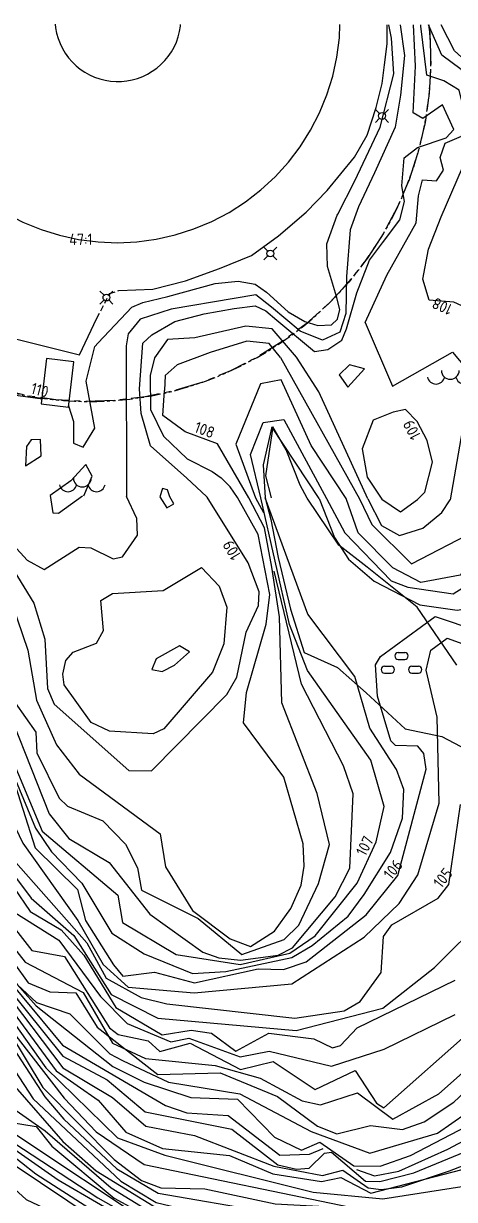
# Model space of a CAD drawing. Header units: metres. Extents: x 148035 to 148980, y 6395313 to 6395676.
# Drawn here: x 148198 to 148235.8, y 6395568.5 to 6395671.8 of the extents above; entities that cross this region are included whole.
import ezdxf
from ezdxf.enums import TextEntityAlignment as Align

# ---------------------------------------------------------------- set-up
doc = ezdxf.new("R2010")
doc.units = ezdxf.units.M
for name, pattern in [('CENTERX2', [4, 2.5, -0.5, 0.5, -0.5]), ('DASHED', [0.75, 0.5, -0.25]), ('PHANTOM', [2.5, 1.25, -0.25, 0.25, -0.25, 0.25, -0.25])]:
    doc.linetypes.add(name, pattern=pattern)
for name, color, linetype in [('M-BEF-BELYSNINGSSTOLPE', 4, 'Continuous'), ('M-BEF-MARKLINJE', 4, 'Continuous'), ('M-BEF-NIVÅKURVA-PRIMÄR-0.5M', 250, 'Continuous'), ('M-BEF-NIVÅKURVA-PRIMÄR-1.0M', 250, 'Continuous'), ('M-BEF-VÄGKANT', 13, 'DASHED'), ('M-BEF-VÄGRÄCKE', 13, 'FENCELINE2'), ('M-FASTIGHETSBETECKNING', 3, 'Continuous'), ('M-GR-ANVÄNDNINGSGRÄNS', 4, 'CENTERX2'), ('M-GR-FASTIGHETSGRÄNS', 3, 'PHANTOM'), ('M-HUS-YTTER', 3, 'Continuous')]:
    doc.layers.add(name, color=color, linetype=linetype)
doc.styles.add('ISO', font='iso.shx', dxfattribs={"height": 2.5})
doc.linetypes.add('FENCELINE2', pattern='A,0.25,-0.1,[132,ltypeshp.shx,S=0.1,R=0,X=-0.1,Y=0],-0.1,1', length=1.45)

# ---------------------------------------------------------------- blocks, each defined once
blk = doc.blocks.new('PRI_M_BERG')
for centre, radius, start, end in [((-1.25, 0.43), 0.765, 192.2902, 347.7098), ((0, 0.87), 0.784, 180, 0), ((1.25, 0.43), 0.765, 192.2902, 347.7098)]:
    blk.add_arc(centre, radius, start, end)
blk = doc.blocks.new('PRI_M_LÖVSKOG')
for p, q in [((-0.29, 1.2), (0.29, 1.2)), ((-0.29, 0.6), (0.29, 0.6)), ((-1.49, 0), (-0.91, 0)), ((-1.49, -0.6), (-0.91, -0.6)), ((0.91, 0), (1.49, 0)), ((0.91, -0.6), (1.49, -0.6))]:
    blk.add_line(p, q)
for centre, start, end in [((-0.29, 0.9), 90, 180), ((0.29, 0.9), 0, 90), ((-0.29, 0.9), 180, 270), ((0.29, 0.9), 270, 0), ((-1.49, -0.3), 90, 180), ((-1.49, -0.3), 180, 270), ((-0.91, -0.3), 0, 90), ((-0.91, -0.3), 270, 0), ((0.91, -0.3), 90, 180), ((0.91, -0.3), 180, 270), ((1.49, -0.3), 0, 90), ((1.49, -0.3), 270, 0)]:
    blk.add_arc(centre, 0.3, start, end)
blk = doc.blocks.new('PRI_L_BELYS')
for points in [[(-0.21, 0.21, 0), (-0.57, 0.57, 0)], [(0.21, 0.21, 0), (0.57, 0.57, 0)], [(-0.21, -0.21, 0), (-0.57, -0.57, 0)], [(0.21, -0.21, 0), (0.57, -0.57, 0)]]:
    blk.add_polyline3d(points)
blk.add_circle((0, 0), 0.3)

msp = doc.modelspace()

# ---------------------------------------------------------------- linework, layer by layer
at = {"layer": 'M-BEF-MARKLINJE', "lineweight": -3, "flags": 128}
for points in [[(148222.28, 6395631.25), (148221.05, 6395634.37), (148219.87, 6395636.39), (148219.22, 6395632.07), (148219.71, 6395630.14)], [(148222.88, 6395630.11), (148222.28, 6395631.25)], [(148219.21, 6395630.15), (148219.7, 6395628.25), (148220.34, 6395624.91), (148221.43, 6395620.36), (148222.61, 6395616.56), (148225.54, 6395615.26), (148228.07, 6395613.01), (148231.49, 6395609.86), (148234.71, 6395609.19), (148237.43, 6395607.77)], [(148236.03, 6395615.45), (148232.55, 6395620.54), (148228.16, 6395624.07), (148225.68, 6395625.98), (148222.89, 6395630.11)]]:
    msp.add_lwpolyline(points, dxfattribs=at)
at = {"layer": 'M-BEF-NIVÅKURVA-PRIMÄR-0.5M', "lineweight": -3}
for points in [[(148231.06, 6395671.69), (148231.43, 6395668.98), (148231.09, 6395665.51), (148230.62, 6395662.68), (148228.8, 6395658.68), (148227.38, 6395655.69), (148226.67, 6395653.69), (148226.35, 6395649.59), (148226.28, 6395646.34), (148225.75, 6395644.68), (148224.23, 6395643.98), (148222.27, 6395644.79), (148219.76, 6395646.9), (148218.38, 6395647.97), (148216.49, 6395647.64), (148210.95, 6395646.71), (148208.23, 6395645.84), (148207.18, 6395644.54), (148206.99, 6395643.49)], [(148227.97, 6395645.53), (148229.89, 6395649.69), (148232.47, 6395654.28), (148232.65, 6395656.66), (148233, 6395658.06), (148234.23, 6395657.99), (148234.85, 6395658.93), (148234.57, 6395660.03), (148235, 6395661.29), (148236.44, 6395661.89), (148236.9, 6395663.16), (148236.22, 6395665.95), (148234.89, 6395666.77), (148233.4, 6395667.27), (148232.88, 6395671.56), (148232.86, 6395671.69)], [(148237.08, 6395655.13), (148236.61, 6395656.04), (148236.65, 6395657.33), (148237.88, 6395659.4), (148238.71, 6395662.11), (148238.69, 6395665.29), (148237.35, 6395668.01), (148235.82, 6395669.39), (148234.64, 6395671.68)], [(148223.9, 6395639.46), (148221.95, 6395642.51), (148219.8, 6395644.98), (148217.49, 6395645.21), (148213.03, 6395644.19), (148210.61, 6395644.06), (148209.47, 6395642.44), (148209.1, 6395640.9), (148209.12, 6395637.9), (148210.28, 6395635.56), (148212.35, 6395633.57), (148214.53, 6395632.45), (148215.32, 6395631.89), (148216.11, 6395631.11)], [(148227.97, 6395645.53), (148230.38, 6395639.96), (148235.66, 6395642.94), (148237.35, 6395640.91), (148235.43, 6395629.98)], [(148206.99, 6395643.49), (148207.01, 6395630.27)], [(148226.32, 6395630.08), (148223.24, 6395634.74), (148220.59, 6395640.5), (148218.8, 6395640.15), (148216.61, 6395634.86), (148218.34, 6395630.16)], [(148228.2, 6395630.06), (148223.9, 6395639.46)], [(148223.93, 6395630.1), (148219.78, 6395636.38), (148219.03, 6395633.04), (148219.21, 6395630.15)], [(148160, 6395630.76), (148163.91, 6395627.15), (148164.3, 6395625.8), (148164.32, 6395622.94), (148167.33, 6395618.74), (148170.11, 6395611.65), (148177.31, 6395605.05), (148182.67, 6395596.35), (148187.46, 6395590.21), (148190.85, 6395587.17), (148196.39, 6395578.44), (148196.76, 6395576.75), (148199.89, 6395574.56), (148205.68, 6395569.57), (148209.02, 6395567.5)], [(148163.87, 6395630.72), (148164.14, 6395629.25), (148166.17, 6395625.03), (148166.98, 6395620.9), (148169.83, 6395615.19), (148172.3, 6395611.48), (148185.48, 6395596.28), (148186.93, 6395593.28), (148192.68, 6395586.78), (148198.84, 6395577.38), (148206.51, 6395570.16), (148209.62, 6395568.28), (148215.03, 6395566.99), (148225.09, 6395566.26), (148226.91, 6395565.78), (148228.27, 6395564.79), (148230, 6395562.36), (148230.99, 6395559.79), (148233.15, 6395549.44), (148235.54, 6395542.09), (148234.81, 6395532.36), (148235.23, 6395529.73), (148237.75, 6395527.63)], [(148164.76, 6395630.71), (148168.23, 6395625.19), (148169.53, 6395618.96), (148171.29, 6395614.92), (148173.62, 6395612.44), (148175.83, 6395608.62), (148180.63, 6395603.41), (148194.14, 6395585.99), (148196.76, 6395583.24), (148199.67, 6395578.36), (148205.94, 6395572.06), (148208.34, 6395570.19), (148210.03, 6395569.55), (148213.91, 6395569.48), (148220.07, 6395568.15), (148225.55, 6395567.87), (148228.96, 6395567.21), (148231.23, 6395565.89), (148233.26, 6395560.74), (148234.29, 6395556.4), (148235.41, 6395547.85), (148237.12, 6395540.2)], [(148165.82, 6395630.7), (148168.91, 6395627.24), (148169.83, 6395625.37), (148170.18, 6395620.58), (148172.9, 6395615.41), (148175.41, 6395612.74), (148177.03, 6395609.75), (148180.26, 6395605.98), (148182.68, 6395602.15), (148194.86, 6395587.24), (148199.93, 6395580.09), (148206.22, 6395573.95), (148210.38, 6395572.42), (148223.4, 6395569.17), (148229.53, 6395568.58), (148238.72, 6395570.03)], [(148168.92, 6395630.66), (148170.65, 6395628.03), (148171.31, 6395622.27), (148171.74, 6395621.26), (148174.1, 6395617.03), (148176.09, 6395614.47), (148179.35, 6395611.44), (148185.24, 6395600.23), (148196.07, 6395587.18), (148201.44, 6395580.11), (148205.78, 6395577.49), (148208.73, 6395574.98), (148212.98, 6395574.15), (148219.96, 6395571.45), (148224.24, 6395570.64), (148226.03, 6395571.11), (148228.24, 6395569.56), (148229.37, 6395569.42), (148231.2, 6395569.66), (148235.38, 6395571.05), (148247.66, 6395575.78)], [(148171.54, 6395630.64), (148171.75, 6395626.83), (148173.54, 6395622.06), (148176.22, 6395618.55), (148180.46, 6395614.17), (148183.1, 6395609.2), (148183.6, 6395605.66), (148184.54, 6395603.81), (148187.01, 6395600.04), (148190.95, 6395595.41), (148194.28, 6395590.62), (148201.4, 6395582.1), (148210.45, 6395576.79), (148212.31, 6395576.14), (148215.94, 6395575.9), (148220.48, 6395572.42), (148223.09, 6395572.53), (148224.29, 6395573)], [(148172.46, 6395630.63), (148173.69, 6395626.44), (148179.84, 6395617.05), (148185.16, 6395609.89), (148185.76, 6395608.23), (148185.83, 6395605.38), (148188.71, 6395601.35), (148194.76, 6395590.84), (148197.46, 6395587.39), (148199.11, 6395585.83), (148202.06, 6395584.84), (148205.57, 6395581.32), (148206.67, 6395580.75), (148210.72, 6395578.83), (148216.96, 6395577.82), (148223.25, 6395574.5), (148228.38, 6395572.6), (148234.32, 6395574.37), (148238.1, 6395576.99)], [(148173.94, 6395630.61), (148175.88, 6395625.9), (148177.9, 6395623.53), (148178.96, 6395621.08), (148185.21, 6395614.79), (148189.08, 6395609.65), (148189.49, 6395608.39), (148189.42, 6395605.01), (148190.84, 6395600.94), (148194.01, 6395594.6), (148198.13, 6395589.38), (148203.23, 6395586.71), (148205.78, 6395582.27), (148208.69, 6395580.93), (148214.81, 6395580.31), (148218.75, 6395579.19), (148222.45, 6395577.2), (148224.06, 6395576.84), (148227.31, 6395577.9), (148230.41, 6395575.59), (148234.44, 6395577.8), (148244.16, 6395586.45)], [(148177.04, 6395630.58), (148180.23, 6395627.14), (148180.67, 6395625.41), (148179.91, 6395622.84), (148179.99, 6395621.88), (148182.55, 6395619.54), (148186.36, 6395617.15), (148187.92, 6395615.53), (148190.28, 6395611.86), (148190.96, 6395610.49), (148192.29, 6395603.27), (148197.22, 6395593.73), (148201.09, 6395591.31), (148204.74, 6395586.35), (148207.08, 6395584), (148210.9, 6395582.37), (148212.49, 6395582.69), (148217, 6395581.06), (148219.56, 6395581.55), (148225.03, 6395580.24), (148229.64, 6395581.75), (148235.89, 6395584.78)], [(148179.3, 6395630.56), (148181.11, 6395628.89), (148181.67, 6395627.66), (148182.35, 6395622.31), (148182.89, 6395621.42), (148187.03, 6395618.42), (148189.4, 6395615.63), (148190.72, 6395613.24), (148192.5, 6395609.28), (148196.23, 6395598.23), (148198.65, 6395595), (148202.41, 6395591.72), (148205.68, 6395586.53), (148209.78, 6395584.46), (148221.91, 6395583.38), (148229.53, 6395585.34), (148234.07, 6395588.91), (148238.55, 6395593.37)], [(148180.77, 6395630.54), (148188.51, 6395621.93), (148191.43, 6395616.36), (148196.21, 6395604.95), (148196.94, 6395601.84), (148197.92, 6395599.82), (148202.74, 6395593.03), (148204.98, 6395589.17), (148207.18, 6395587.19), (148212.95, 6395586.69), (148221.54, 6395587.48), (148227.88, 6395591.58), (148230.97, 6395594.52), (148232.6, 6395597.04), (148234.49, 6395603.33), (148234.31, 6395610.89), (148233.33, 6395615), (148233.74, 6395616.77), (148235.17, 6395617.82), (148238.9, 6395616.49)], [(148185.28, 6395630.5), (148187.66, 6395627.89), (148192.14, 6395621.72), (148193.74, 6395613.86), (148199.02, 6395601.15), (148200.43, 6395599.05), (148203.09, 6395596.31), (148205.74, 6395591.92), (148208.58, 6395590.12), (148212.83, 6395588.38), (148215.73, 6395588.55), (148221.54, 6395589.78), (148223.32, 6395590.84), (148226.49, 6395593.41), (148227.89, 6395595.32), (148230.21, 6395599.01), (148231.25, 6395602.03), (148231.36, 6395604.54), (148230.72, 6395606.29), (148228.39, 6395609.92), (148227.07, 6395614.45), (148222.94, 6395619.94), (148219.21, 6395630.15)], [(148187.44, 6395630.47), (148193.9, 6395621.47), (148194.57, 6395619.69), (148195.44, 6395614.46), (148200.23, 6395602.4), (148201.95, 6395600.24), (148205.5, 6395598.12), (148209.08, 6395593.59), (148213.71, 6395590.25), (148215.13, 6395589.77), (148217.02, 6395589.54), (148220.33, 6395589.99), (148221.61, 6395590.63), (148225.33, 6395595.12), (148226.64, 6395597.62), (148226.91, 6395604.15), (148226.08, 6395606.62), (148222.38, 6395613.79), (148220, 6395623.71)], [(148190.73, 6395630.44), (148194.7, 6395625.29), (148196.94, 6395620.89), (148198.36, 6395616.77), (148199.12, 6395612.37), (148200.87, 6395608.47), (148202.86, 6395605.89), (148209.97, 6395600.65), (148210.44, 6395597.74), (148212.81, 6395593.91), (148216.12, 6395591.43), (148217.91, 6395590.75), (148220.01, 6395592.11), (148221.46, 6395594.1), (148222.36, 6395596.14), (148222.61, 6395597.8), (148222.53, 6395599.77), (148220.84, 6395605.62), (148217.3, 6395610.4), (148217.56, 6395613.06), (148219.28, 6395619.04), (148219.6, 6395621.65), (148218.59, 6395626.94), (148216.77, 6395630.17)], [(148210.18, 6395630.97), (148209.95, 6395630.24)], [(148210.82, 6395630.24), (148210.63, 6395630.84), (148210.18, 6395630.97)], [(148216.77, 6395630.17), (148216.11, 6395631.11)], [(148195.63, 6395630.39), (148195.89, 6395628.76), (148197.11, 6395625.99), (148198.31, 6395624.67), (148199.8, 6395623.86), (148202.86, 6395625.8), (148203.88, 6395625.75), (148205.86, 6395624.8), (148206.68, 6395624.98), (148207.98, 6395626.87), (148207.94, 6395628.34), (148207.01, 6395630.27)], [(148209.95, 6395630.24), (148210.56, 6395629.28), (148211.18, 6395629.62), (148210.82, 6395630.24)], [(148218.34, 6395630.16), (148219.06, 6395628.85)], [(148223.93, 6395630.1), (148225.29, 6395626.66), (148226.52, 6395624.75), (148228.78, 6395622.83), (148232.78, 6395620.74), (148236.07, 6395620.27), (148237.55, 6395620.54), (148240.07, 6395622.89), (148241.6, 6395625.25), (148243, 6395629.91)], [(148240.63, 6395629.93), (148239.11, 6395626.8), (148236.32, 6395623.36), (148232.88, 6395622.71), (148230.41, 6395623.99), (148227.37, 6395627.06), (148226.32, 6395630.08)], [(148228.21, 6395630.06), (148229.42, 6395627.72), (148230.98, 6395626.85), (148233.05, 6395627.48), (148234.71, 6395628.87), (148235.43, 6395629.98)], [(148172.09, 6395607.56), (148178.34, 6395600.9), (148186.16, 6395589.8), (148191.39, 6395584.27), (148194.91, 6395579.01), (148194.36, 6395576.82), (148194.65, 6395575.99), (148211.74, 6395564.65), (148217.08, 6395559.89), (148222.48, 6395557.7), (148227.21, 6395557.53), (148228.13, 6395556.56), (148228.71, 6395555.03), (148229.59, 6395549.3), (148232.2, 6395541.71), (148232.26, 6395539.81), (148230.99, 6395531.73), (148231.08, 6395529.29), (148231.59, 6395527.4), (148233.63, 6395525.23), (148235.21, 6395524.6), (148238.37, 6395524.67)], [(148186.05, 6395588.91), (148187.54, 6395586.28), (148190.7, 6395583.19), (148191.96, 6395581.25), (148194.56, 6395574.76), (148201.01, 6395570.25), (148208.46, 6395565.93), (148216.3, 6395558.5), (148225.12, 6395552.3), (148226.18, 6395550.87), (148228.27, 6395546.99), (148228.92, 6395544.76), (148230.33, 6395533.53), (148229.96, 6395529.18), (148230.44, 6395527.08), (148231.68, 6395524.62), (148233.07, 6395523.56), (148242.41, 6395522.47)], [(148188.56, 6395583.58), (148190.69, 6395579.06), (148193.14, 6395575.43), (148196.97, 6395571.69), (148204.36, 6395566.76), (148214.75, 6395558.45), (148219.48, 6395553.47), (148222.25, 6395551.72), (148224.12, 6395549.31), (148225.91, 6395544.66), (148228.55, 6395534.51), (148228.29, 6395530.21), (148228.55, 6395528.15), (148230.53, 6395524.05), (148232.08, 6395522.66), (148236.77, 6395521.29), (148239.71, 6395521.11), (148252.94, 6395521.32), (148255.43, 6395521.79), (148258.96, 6395523.4), (148267.74, 6395530.27), (148270.26, 6395531.6), (148281.3, 6395534.73)], [(148227.21, 6395571.18), (148228.8, 6395570.62), (148230.92, 6395571.01), (148235.23, 6395572.95), (148244.67, 6395577.96)]]:
    msp.add_lwpolyline(points, dxfattribs=at)
msp.add_lwpolyline([(148213.62, 6395624.03), (148215.16, 6395622.39), (148215.83, 6395620.54), (148215.58, 6395617.32), (148214.58, 6395614.84), (148210.3, 6395609.87), (148209.37, 6395609.41), (148205.54, 6395609.65), (148203.93, 6395610.41), (148201.56, 6395613.74), (148201.43, 6395614.67), (148201.69, 6395615.85), (148202.33, 6395616.6), (148204.38, 6395617.39), (148205.01, 6395618.5), (148204.78, 6395621.13), (148205.78, 6395621.74), (148210.23, 6395622.02)], close=True, dxfattribs=at)
at = {"layer": 'M-BEF-NIVÅKURVA-PRIMÄR-1.0M', "lineweight": -3}
for points in [[(148167.88, 6395671.79), (148169.08, 6395670.8), (148173.59, 6395668.22), (148177.87, 6395662.14), (148179.05, 6395658.61), (148181.6, 6395654.1), (148187.89, 6395647.51), (148189.56, 6395646.73), (148190.76, 6395645.37), (148190.36, 6395642.69), (148191.72, 6395639.91), (148199.64, 6395638.84)], [(148225.58, 6395655.05), (148227.07, 6395657.98), (148229.29, 6395662.68), (148230.5, 6395667.39), (148230.3, 6395670.52), (148230.07, 6395671.69)], [(148231.21, 6395657.54), (148231.4, 6395660.01), (148232.56, 6395660.92), (148235.08, 6395661.75), (148235.77, 6395662.5), (148234.78, 6395664.65), (148233.03, 6395663.44), (148232.18, 6395663.94), (148232.41, 6395668.05), (148232.23, 6395671.69)], [(148233.6, 6395647.5), (148233.05, 6395649.35), (148233.53, 6395651.99), (148234.64, 6395654.83), (148236.53, 6395659.14), (148238.14, 6395662.23), (148237.29, 6395666.1), (148236.4, 6395667.77), (148234.7, 6395669), (148233.53, 6395671.69)], [(148214.1, 6395630.2), (148214.06, 6395630.26), (148212.32, 6395631.88), (148209.13, 6395634.72), (148208.31, 6395637.55), (148208.15, 6395639.73), (148208.45, 6395643.72), (148209.24, 6395644.46), (148211.27, 6395645.63), (148213.85, 6395646.3), (148216.47, 6395646.77), (148218.32, 6395647.01), (148219.25, 6395646.58), (148220.21, 6395645.75), (148223.54, 6395643), (148224.71, 6395643.17), (148225.92, 6395643.98), (148226.33, 6395644.99), (148227.24, 6395648.14), (148228.37, 6395651.02), (148229.5, 6395652.55), (148231.01, 6395654.56), (148231.43, 6395656.16), (148231.21, 6395657.54)], [(148204.23, 6395643.42), (148204.53, 6395643.76), (148207.48, 6395646.9), (148208.45, 6395647.29), (148210.65, 6395647.83), (148214.82, 6395648.96), (148216.82, 6395649.17), (148218.32, 6395648.91), (148219.31, 6395648.21), (148221.21, 6395646.47), (148222.67, 6395645.63), (148223.82, 6395645.28), (148225.03, 6395645.35), (148225.54, 6395645.83), (148225.74, 6395646.69), (148225.46, 6395647.82), (148224.66, 6395650.47), (148224.6, 6395652.46), (148225.51, 6395654.96), (148225.58, 6395655.05)], [(148238.1, 6395629.96), (148238.71, 6395632.68), (148239.04, 6395643.29), (148237.98, 6395646.29), (148235.75, 6395647.33), (148233.6, 6395647.5)], [(148220.54, 6395642.47), (148219.56, 6395643.71), (148217.58, 6395643.9), (148214.36, 6395642.92), (148211.47, 6395641.83), (148210.43, 6395640.89), (148210.35, 6395639.56)], [(148201.92, 6395638.23), (148202.36, 6395636.85), (148202.37, 6395634.94), (148203.22, 6395634.6), (148204.25, 6395636.25), (148203.47, 6395640.39), (148204.23, 6395643.42)], [(148220.54, 6395642.47), (148227.49, 6395630.06)], [(148226.59, 6395641.83), (148225.69, 6395640.96), (148226.47, 6395639.87), (148227.93, 6395641.47), (148226.59, 6395641.83)], [(148217.75, 6395630.16), (148215.01, 6395634.9), (148212.16, 6395635.94), (148210.21, 6395637.38), (148210.35, 6395639.56)], [(148230.45, 6395637.68), (148228.68, 6395636.98), (148227.71, 6395634.45), (148228.16, 6395631.95), (148229.44, 6395630.04)], [(148232.56, 6395630.01), (148233.22, 6395630.63), (148233.89, 6395633.27), (148233.41, 6395635.17), (148232.54, 6395636.86), (148231.51, 6395637.89), (148230.45, 6395637.68)], [(148218.81, 6395630.15), (148217.9, 6395633.96), (148219.01, 6395636.75), (148220.85, 6395637.01), (148224.59, 6395630.09)], [(148198.66, 6395635.24), (148198.23, 6395634.65), (148198.15, 6395632.97), (148199.53, 6395633.84), (148199.48, 6395635.27), (148198.61, 6395635.24)], [(148203.29, 6395630.31), (148204.01, 6395632.05), (148203.44, 6395633.06), (148202.12, 6395631.63)], [(148202.13, 6395631.64), (148200.33, 6395630.34)], [(148153.89, 6395630.82), (148154.12, 6395628.65), (148154.67, 6395627.64), (148159.28, 6395623.16), (148163.04, 6395618.82), (148165.46, 6395613.31), (148171.14, 6395606.53), (148175.43, 6395602.17), (148180.68, 6395595.17), (148182.51, 6395592.37), (148183.3, 6395589.9), (148187.7, 6395584.52), (148188.21, 6395583.5), (148188.79, 6395579.78), (148189.66, 6395578.5), (148192.61, 6395575.84), (148193.62, 6395572.7), (148198.2, 6395568.54), (148202.76, 6395566.4)], [(148155.96, 6395630.8), (148157.21, 6395627.73), (148162.22, 6395621.19), (148165.17, 6395618.11), (148165.7, 6395615.64), (148169.31, 6395609.66), (148176.78, 6395601.37), (148181.2, 6395594.88), (148184.7, 6395591.39), (148186.59, 6395586.3), (148191.03, 6395582.42), (148194.01, 6395574.76), (148199.06, 6395570.78), (148208.77, 6395564.56)], [(148158.11, 6395630.77), (148158.34, 6395628.53), (148166.28, 6395617.38), (148166.32, 6395615.71), (148168.57, 6395611.31), (148171.05, 6395608.85), (148173.7, 6395605.08), (148178.17, 6395600.41), (148180.88, 6395595.72), (148187.29, 6395587.41), (148189.76, 6395585.22), (148193.91, 6395579.58), (148194.38, 6395578.74), (148193.51, 6395576.96), (148194.65, 6395575.11), (148204.5, 6395568.67), (148210.63, 6395565.22)], [(148159.22, 6395630.76), (148159.73, 6395628.5), (148163.4, 6395625.9), (148163.75, 6395624.98), (148163.7, 6395623.17), (148167.31, 6395617.96), (148167.78, 6395616.71), (148167.54, 6395615.57), (148169.07, 6395611.52), (148172.29, 6395607.81), (148177.34, 6395603.44), (148179.2, 6395600.06), (148187.07, 6395589.09), (148189.15, 6395588.44), (148191.25, 6395584.88), (148195.52, 6395579.07), (148195.83, 6395576.45), (148196.76, 6395575.33), (148199.08, 6395574.95), (148200.46, 6395573.21), (148205.93, 6395568.65), (148209.65, 6395566.63)], [(148161.56, 6395630.74), (148163.24, 6395629.6), (148163.97, 6395628.36), (148165.6, 6395624.76), (148165.58, 6395622.51), (148171.14, 6395612.9), (148171.09, 6395611.83), (148174.13, 6395609.36), (148179.42, 6395603.11), (148181.87, 6395599.18), (148184.62, 6395596.09), (148186.31, 6395591.94), (148190.58, 6395588.85), (148197.26, 6395578.44), (148201.43, 6395573.63), (148204.37, 6395571.04), (148210.51, 6395567.29)], [(148164.05, 6395630.71), (148165.35, 6395627.5), (148167.7, 6395624.43), (148167.91, 6395620.55), (148170.52, 6395615.17), (148173.99, 6395611.75), (148174.77, 6395609.57), (148176.62, 6395606.97), (148178.98, 6395604.94), (148185.44, 6395597.01), (148189.43, 6395591.29), (148195.07, 6395584.87), (148199.84, 6395577.55), (148201.51, 6395575.6), (148206.16, 6395571.23), (148209.79, 6395569.08), (148219.31, 6395567.44)], [(148165.01, 6395630.7), (148168.38, 6395625.96), (148169.59, 6395622.67), (148170.15, 6395618.67), (148171.59, 6395615.23), (148180.78, 6395604.45), (148184.77, 6395598.36), (148189.82, 6395592.55), (148201.56, 6395577.43), (148204.37, 6395574.47), (148208.58, 6395571.62), (148226.68, 6395567.87), (148231.03, 6395567.52), (148232.82, 6395567.02), (148234.36, 6395565.94), (148234.91, 6395565.08), (148234.67, 6395559.91), (148235.73, 6395554.03), (148236.3, 6395547.68)], [(148166.92, 6395630.68), (148170.33, 6395627.57), (148170.72, 6395621.82), (148172.82, 6395616.95), (148177.73, 6395609.87), (148180.22, 6395607.11), (148184.98, 6395599.66), (148189.02, 6395594.44), (148194.78, 6395588.05), (148200.85, 6395579.84), (148204.52, 6395577.27), (148206.97, 6395574.46), (148210.19, 6395573.02), (148216.06, 6395572.4), (148219.86, 6395570.8), (148224.14, 6395570.11), (148225.83, 6395570.47), (148228.47, 6395569.08), (148239.65, 6395572)], [(148170.54, 6395630.65), (148171.11, 6395630.18), (148171.71, 6395625.23), (148175.85, 6395615.94), (148178.67, 6395613.88), (148180.93, 6395611.38), (148183.89, 6395603.84), (148186.14, 6395600.12), (148201.43, 6395581.12), (148205.31, 6395579.04), (148208.66, 6395576.23), (148216.28, 6395574.72), (148220.32, 6395571.59), (148221.95, 6395571.19), (148223.05, 6395571.29), (148224.4, 6395572.61), (148225.01, 6395572.69), (148228.01, 6395570.14), (148229.27, 6395570.12), (148232.24, 6395570.88), (148239.23, 6395573.75)], [(148171.95, 6395630.63), (148172.18, 6395628.79), (148173.57, 6395624.65), (148173.54, 6395623.17), (148184.64, 6395609.65), (148184.89, 6395608.53), (148184.63, 6395605.63), (148186.66, 6395601.53), (148188.44, 6395598.8), (148191.12, 6395596.18), (148196.21, 6395588.77), (148199.08, 6395585.55), (148205.81, 6395580.22), (148208.57, 6395578.83), (148212.67, 6395577.5), (148216.78, 6395577.34), (148220.02, 6395574.01), (148222.38, 6395572.87), (148224.01, 6395573.57), (148226.99, 6395571.48), (148229.29, 6395571.47), (148231.96, 6395572.4), (148239.76, 6395576.48)], [(148172.97, 6395630.62), (148176.19, 6395624.29), (148182.63, 6395615.28), (148185.64, 6395612.33), (148187, 6395610.33), (148187.8, 6395607.94), (148187.6, 6395605.2), (148188.98, 6395602.27), (148195.84, 6395591.07), (148198.4, 6395587.57), (148200.3, 6395586.77), (148202.56, 6395586.69), (148204.44, 6395583.68), (148209.78, 6395579.51), (148215.25, 6395579.67), (148220.27, 6395577.57), (148223.8, 6395574.98), (148225.48, 6395574.3), (148228.46, 6395575.04), (148231.27, 6395574.68), (148233.16, 6395575.35), (148235.75, 6395577.07), (148244.66, 6395585.42)], [(148180.27, 6395630.55), (148182.83, 6395626.32), (148184.17, 6395622.57), (148191.63, 6395614.42), (148191.93, 6395612.04), (148195.1, 6395606.57), (148195.83, 6395601.07), (148196.62, 6395598.9), (148203.54, 6395591.08), (148205.23, 6395587.96), (148208.31, 6395586.27), (148210.55, 6395585.73), (148221.79, 6395584.45), (148226.14, 6395585.09), (148227.55, 6395585.93), (148229.37, 6395588.47), (148229.59, 6395591.63), (148230.31, 6395592.65), (148234.38, 6395594.99), (148235.32, 6395596.2), (148236.35, 6395603.21)], [(148185.89, 6395630.49), (148190.27, 6395626.13), (148194.47, 6395618.99), (148193.75, 6395616.79), (148196.42, 6395608.51), (148199.62, 6395600.87), (148206.25, 6395595.27), (148206.67, 6395592.86), (148211.37, 6395590.04), (148217, 6395589.18), (148221.35, 6395590.17), (148223.58, 6395591.7), (148227.27, 6395596.31), (148228.95, 6395599.93), (148229.65, 6395603.03), (148228.48, 6395607.1), (148222.91, 6395614.99), (148221.32, 6395619.02), (148218.81, 6395630.15)], [(148193.03, 6395630.42), (148198.89, 6395620.9), (148199.84, 6395617.74), (148200.08, 6395613.41), (148200.67, 6395612.04), (148207.22, 6395606.2), (148209.22, 6395606.17), (148215.82, 6395612.88), (148216.71, 6395614.41), (148217.54, 6395618.35), (148218.61, 6395620.7), (148218.67, 6395621.89), (148217.71, 6395624.45), (148214.1, 6395630.2)], [(148197.26, 6395612.16), (148199.05, 6395609.57), (148199.15, 6395607.77), (148201.11, 6395603.78), (148201.83, 6395603.08), (148204.93, 6395601.79), (148206.92, 6395599.74), (148207.98, 6395597.65), (148208.34, 6395595.7), (148213.3, 6395593.22), (148217.16, 6395590.04), (148220.88, 6395591.37), (148222.15, 6395592.62), (148223.88, 6395596.28), (148224.86, 6395599.71), (148223.77, 6395604.18), (148220.67, 6395612.14), (148220.46, 6395619.69), (148219.79, 6395624.07), (148219.15, 6395627.51), (148217.75, 6395630.16)], [(148200.33, 6395630.34), (148200.56, 6395628.82), (148201.06, 6395628.81), (148203.15, 6395630.31)], [(148224.59, 6395630.09), (148226.19, 6395627.06), (148230.27, 6395622.86), (148231.71, 6395622.3), (148235.71, 6395621.73), (148238.57, 6395623.52), (148241.51, 6395629.92)], [(148227.49, 6395630.06), (148228.55, 6395627.81), (148232.05, 6395624.35), (148237.69, 6395627.27), (148238.36, 6395628.39), (148238.1, 6395629.96)], [(148229.44, 6395630.04), (148231.07, 6395628.91), (148232.56, 6395630.01)], [(148196.84, 6395606.19), (148199, 6395599.41), (148202.71, 6395595.76), (148203.43, 6395593.02), (148205.89, 6395589.13), (148206.71, 6395588.14), (148209.48, 6395588.5), (148212.98, 6395587.57), (148218.58, 6395588.78), (148220.81, 6395588.72), (148222.81, 6395589.39), (148228.08, 6395593.53), (148230.84, 6395596.98), (148233.34, 6395606.31), (148233.13, 6395607.69), (148232.6, 6395608.34), (148230.65, 6395608.39), (148230.23, 6395608.8), (148229.07, 6395612.74), (148228.88, 6395615.49), (148229.33, 6395616.2), (148234.11, 6395619.72), (148237.86, 6395618.48)], [(148195.66, 6395598.04), (148198.57, 6395593.81), (148201.29, 6395592.22), (148203.29, 6395589.99), (148206.08, 6395585.39), (148210.16, 6395583), (148212.69, 6395583.4), (148214.48, 6395583.14), (148216.61, 6395581.57), (148219.52, 6395583.15), (148223.48, 6395582.65), (148225.12, 6395581.85), (148225.81, 6395582.07), (148227.27, 6395583.61), (148235.87, 6395587.78)], [(148196.06, 6395593.81), (148198.71, 6395590.39), (148201.57, 6395589.87), (148205.54, 6395583.61), (148206.28, 6395583.03), (148208.92, 6395582.48), (148209.96, 6395581.53), (148212.62, 6395582.27), (148217.04, 6395579.96), (148219.91, 6395580.66), (148223.58, 6395578.2), (148227.09, 6395579.85), (148228.97, 6395576.98), (148229.61, 6395576.59), (148237.56, 6395583.6)]]:
    msp.add_lwpolyline(points, dxfattribs=at)
msp.add_lwpolyline([(148211.69, 6395617.14), (148209.62, 6395616.02), (148209.24, 6395615.06), (148210.16, 6395614.9), (148211.23, 6395615.45), (148212.55, 6395616.62)], close=True, dxfattribs=at)
at = {"layer": 'M-BEF-VÄGKANT', "lineweight": -3}
msp.add_lwpolyline([(148204.42, 6395645.91), (148205.54, 6395648.09), (148206.36, 6395648.35)], dxfattribs=at)
at = {"layer": 'M-BEF-VÄGRÄCKE', "lineweight": -3, "flags": 128}
for points in [[(148173.85, 6395671.78), (148178.38, 6395662.08), (148179.56, 6395659.84), (148179.94, 6395659), (148180.5, 6395658.01), (148180.99, 6395657.12), (148181.39, 6395656.58), (148182.69, 6395654.54), (148183.26, 6395653.82), (148183.63, 6395653.32), (148184.09, 6395652.61), (148185.73, 6395650.88), (148187.33, 6395649.51), (148190.15, 6395647.49), (148192.77, 6395646.01), (148196.33, 6395644.35), (148202.9, 6395642.7), (148204.42, 6395645.91)], [(148227.03, 6395660.05), (148228.14, 6395661.98), (148228.94, 6395664.42), (148229.46, 6395666.53), (148229.68, 6395668.16), (148229.92, 6395670.01), (148229.9, 6395671.69)], [(148206.36, 6395648.35), (148209.32, 6395648.48), (148212.21, 6395649.2), (148215.18, 6395650.27), (148217.99, 6395651.43), (148220.36, 6395653.15), (148222.79, 6395655.22), (148224.63, 6395657.13), (148227.03, 6395660.05)]]:
    msp.add_lwpolyline(points, dxfattribs=at)
at = {"layer": 'M-GR-ANVÄNDNINGSGRÄNS', "lineweight": -3, "flags": 128}
msp.add_lwpolyline([(148233.56, 6395671.69), (148233.66, 6395670.92), (148233.74, 6395668.3), (148233.6, 6395665.69), (148233.24, 6395663.1), (148232.64, 6395660.55), (148231.83, 6395658.06), (148230.8, 6395655.65), (148229.57, 6395653.34), (148228.14, 6395651.15), (148226.53, 6395649.09), (148224.74, 6395647.18), (148222.79, 6395645.43), (148220.7, 6395643.86), (148218.48, 6395642.48), (148216.15, 6395641.29), (148213.72, 6395640.31), (148211.22, 6395639.55), (148208.65, 6395639.01), (148206.06, 6395638.7), (148203.44, 6395638.61), (148200.83, 6395638.75), (148198.24, 6395639.12), (148195.69, 6395639.71), (148193.2, 6395640.52), (148190.79, 6395641.55), (148188.48, 6395642.78), (148186.29, 6395644.21), (148184.23, 6395645.83), (148182.32, 6395647.61), (148180.57, 6395649.56), (148179, 6395651.65), (148177.62, 6395653.88), (148176.43, 6395656.21), (148175.46, 6395658.64), (148174.69, 6395661.14), (148174.15, 6395663.7), (148173.84, 6395666.3), (148173.75, 6395668.92)], dxfattribs=at)
at = {"layer": 'M-GR-FASTIGHETSGRÄNS', "lineweight": -3}
for points in [[(148233.75, 6395668.3, 0.028246), (148233.59, 6395671.69)], [(148173.75, 6395668.92, 1.000072), (148233.75, 6395668.3)]]:
    msp.add_lwpolyline(points, format="xyb", dxfattribs=at)
at = {"layer": 'M-HUS-YTTER', "lineweight": -3}
for points in [[(148200.76, 6395671.74), (148200.79, 6395671.42), (148200.88, 6395670.95), (148201.01, 6395670.48), (148201.19, 6395670.03), (148201.4, 6395669.6), (148201.64, 6395669.19), (148201.93, 6395668.79), (148202.24, 6395668.43), (148202.59, 6395668.09)], [(148211.68, 6395671.1), (148211.75, 6395671.57), (148211.76, 6395671.72)], [(148206.1, 6395666.69), (148206.58, 6395666.7), (148207.06, 6395666.75), (148207.53, 6395666.84), (148208, 6395666.97), (148208.45, 6395667.14), (148208.88, 6395667.35), (148209.29, 6395667.6), (148209.69, 6395667.88), (148210.05, 6395668.19), (148210.39, 6395668.54), (148210.69, 6395668.91), (148210.96, 6395669.31), (148211.2, 6395669.73), (148211.4, 6395670.17), (148211.56, 6395670.63), (148211.67, 6395671.1)], [(148223.97, 6395663.94), (148224.62, 6395665.52), (148225.13, 6395667.16), (148225.5, 6395668.83), (148225.72, 6395670.53), (148225.76, 6395671.7)], [(148202.59, 6395668.09), (148202.96, 6395667.79), (148203.36, 6395667.52), (148203.78, 6395667.28), (148204.22, 6395667.09), (148204.67, 6395666.93), (148205.14, 6395666.81), (148205.62, 6395666.73), (148206.1, 6395666.7)], [(148201.15, 6395653.2), (148202.82, 6395652.84), (148204.52, 6395652.62), (148206.23, 6395652.55), (148207.94, 6395652.63), (148209.64, 6395652.86), (148211.3, 6395653.24), (148212.94, 6395653.76), (148214.51, 6395654.42), (148216.03, 6395655.21), (148217.47, 6395656.14), (148218.83, 6395657.18), (148220.08, 6395658.34), (148221.24, 6395659.61), (148222.27, 6395660.97), (148223.19, 6395662.42), (148223.97, 6395663.94)], [(148190.13, 6395660.87), (148191.18, 6395659.51), (148192.34, 6395658.25), (148193.6, 6395657.1), (148194.96, 6395656.06), (148196.41, 6395655.15), (148197.93, 6395654.36), (148199.52, 6395653.71), (148201.15, 6395653.21)]]:
    msp.add_lwpolyline(points, dxfattribs=at)
msp.add_lwpolyline([(148201.92, 6395638.11), (148202.39, 6395642.09), (148200.01, 6395642.38), (148199.53, 6395638.39)], close=True, dxfattribs=at)

# ---------------------------------------------------------------- block references
at = {"layer": 'M-BEF-BELYSNINGSSTOLPE', "lineweight": -3}
for p in [(148229.46, 6395663.68), (148219.65, 6395651.6), (148205.26, 6395647.73)]:
    msp.add_blockref('PRI_L_BELYS', p, dxfattribs=at)
at = {"layer": 'M-BEF-MARKLINJE', "lineweight": -3}
for name, p in [('PRI_M_BERG', (148235.45, 6395640.47)), ('PRI_M_BERG', (148203.14, 6395631.02)), ('PRI_M_LÖVSKOG', (148231.17, 6395615.36))]:
    msp.add_blockref(name, p, dxfattribs=at)

# ---------------------------------------------------------------- texts
at = {"layer": 'M-BEF-NIVÅKURVA-PRIMÄR-1.0M', "lineweight": -3, "style": 'ISO'}
for s, rotation, p in [('108       ', 155.0882, (148235.75, 6395647.05)), ('110       ', 345.103, (148198.55, 6395639.32)), ('108       ', 339.972, (148212.89, 6395635.94)), ('109       ', 117.4281, (148232.92, 6395635.58)), ('109       ', 120.7537, (148217.14, 6395625.07)), ('107       ', 62.7368, (148228, 6395598.6)), ('106       ', 50.8264, (148230.27, 6395596.54)), ('105       ', 51.6683, (148234.66, 6395595.79))]:
    msp.add_text(s, height=1, rotation=rotation, dxfattribs=at).set_placement(p)
at = {"layer": 'M-FASTIGHETSBETECKNING', "lineweight": -3, "style": 'ISO'}
msp.add_text('47:1', height=1, dxfattribs=at).set_placement((148203.02, 6395652.35), align=Align.CENTER)

doc.saveas('drawing.dxf')
